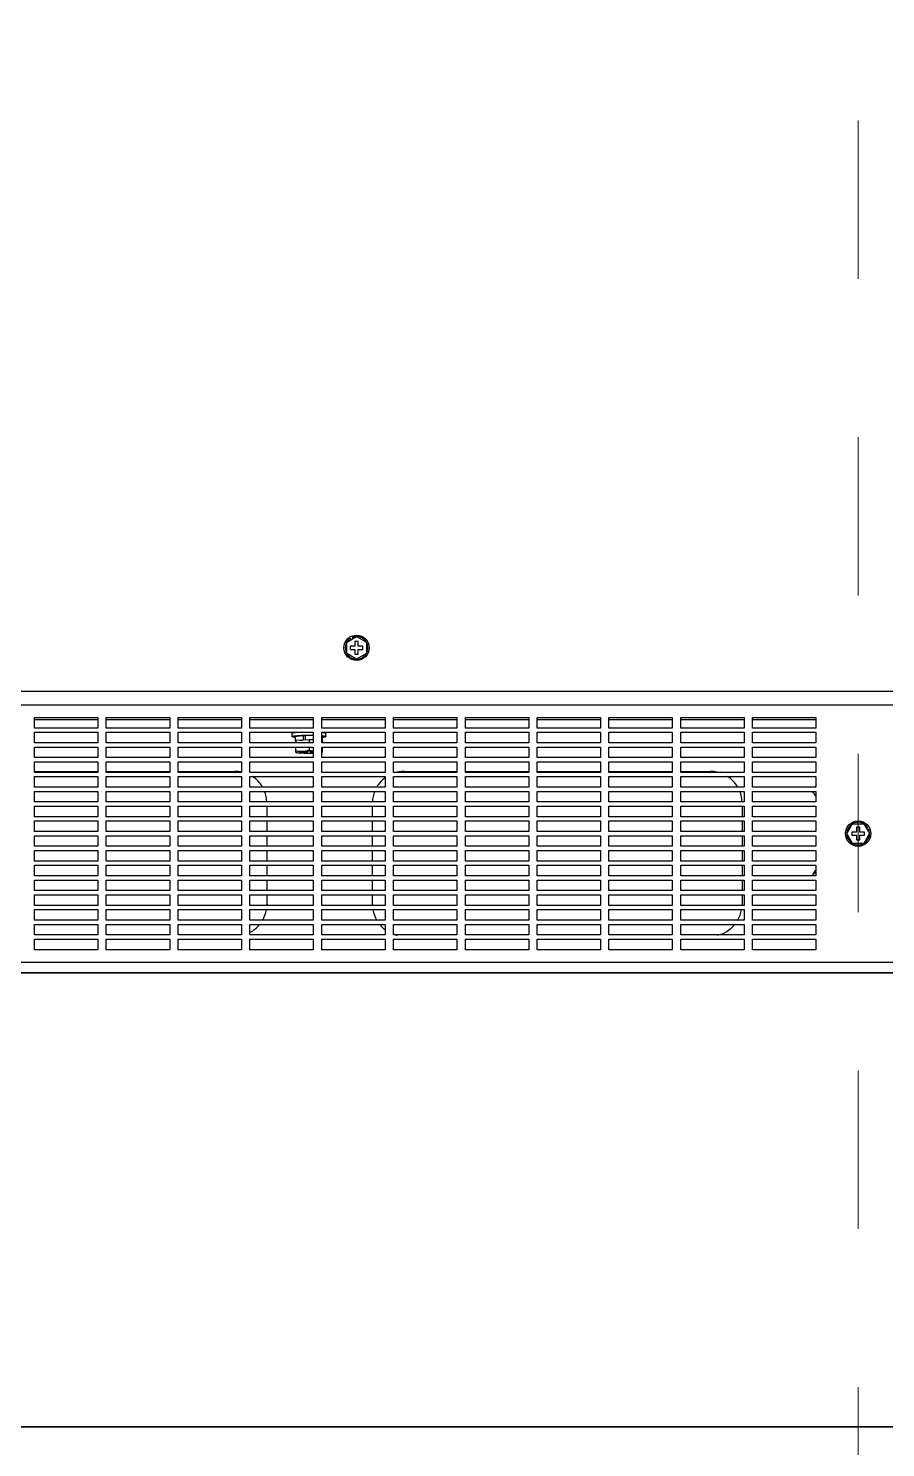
# Model space of a CAD drawing. Extents: x 61367 to 140945, y -1257 to 25588.
# Drawn here: x 82370 to 82776, y 17996 to 18668 of the extents above; entities that cross this region are included whole.
import ezdxf

# ---------------------------------------------------------------- set-up
doc = ezdxf.new("R2010")
doc.units = 0
doc.header["$MEASUREMENT"] = 0
doc.linetypes.add('EB_DASH', pattern=[6, 3, -3])
doc.layers.get('0').update_dxf_attribs({"linetype": 'CONTINUOUS'})
for name, color, linetype in [('2401-00258-M8-20HWMC_0', 7, 'CONTINUOUS'), ('2401-00300-M6-16HWMC_0', 7, 'CONTINUOUS'), ('4212-73755_1_0', 7, 'CONTINUOUS'), ('4212-88600-1_0', 7, 'CONTINUOUS'), ('4215-06931_0', 7, 'CONTINUOUS')]:
    doc.layers.add(name, color=color, linetype=linetype)
doc.layers.add('THICK', color=7, linetype='CONTINUOUS', lineweight=0)

# ---------------------------------------------------------------- blocks, each defined once
blk = doc.blocks.new('RYTYHTR')
at = {"layer": '2401-00258-M8-20HWMC_0', "color": 7, "linetype": 'Continuous'}
for p, q in [((-35352.9, -69610.21), (-35352.9, -69608.62)), ((-35351.27, -69612.3), (-35351.27, -69610.21)), ((-35344.9, -69611.68), (-35351.13, -69611.99)), ((-35347.6, -69609.71), (-35346.56, -69609.8)), ((-35347.6, -69611.8), (-35347.6, -69609.71)), ((-35346.56, -69611.76), (-35346.56, -69609.67)), ((-35342.9, -69611.78), (-35344.9, -69611.68)), ((-35344.9, -69611.68), (-35344.9, -69613.16)), ((-35338.54, -69612.3), (-35338.54, -69610.21)), ((-35336.9, -69610.21), (-35336.9, -69608.62)), ((-35351.13, -69611.99), (-35351.13, -69613.16)), ((-35351.13, -69617.7), (-35351.13, -69615.16)), ((-35345.65, -69617.52), (-35349.65, -69617.52)), ((-35349.65, -69617.52), (-35349.65, -69617.65)), ((-35349.65, -69617.65), (-35345.65, -69617.65)), ((-35347.6, -69611.8), (-35347.52, -69611.81)), ((-35344.15, -69617.17), (-35345.65, -69617.17)), ((-35345.65, -69618), (-35345.65, -69617.17)), ((-35345.65, -69618), (-35344.15, -69618)), ((-35344.9, -69615.16), (-35344.9, -69616.44)), ((-35344.15, -69618), (-35344.15, -69617.17)), ((-35342.9, -69617.52), (-35344.15, -69617.52)), ((-35344.15, -69617.65), (-35342.9, -69617.65)), ((-35342.93, -69611.77), (-35342.9, -69611.78)), ((-35338.68, -69611.99), (-35338.9, -69611.98)), ((-35338.68, -69611.99), (-35338.68, -69613.16)), ((-35338.68, -69615.16), (-35338.68, -69617.7))]:
    blk.add_line(p, q, dxfattribs=at)
for centre, radius, start, end in [((-35344.91, -69680.39), 70.73, 88.37655, 91.3425), ((-35344.95, -69551.24), 66.89, 268.10367, 270.04169), ((-35344.9, -69548.25), 69.88, 269.99371, 271.63419)]:
    blk.add_arc(centre, radius, start, end, dxfattribs=at)
for points, knots in [([(-35352.9, -69608.62), (-35352.9, -69608.56), (-35352.7, -69608.44), (-35352.35, -69608.36), (-35351.74, -69608.24), (-35351.27, -69608.19), (-35351, -69608.16)], [0, 0, 0, 0, 0.087395, 0.281436, 0.588015, 1, 1, 1, 1]), ([(-35352.9, -69610.21), (-35352.9, -69610.18), (-35352.83, -69610.1), (-35352.56, -69610), (-35351.97, -69609.87), (-35351, -69609.75), (-35349.72, -69609.65), (-35348.19, -69609.57), (-35345.89, -69609.5), (-35344.1, -69609.51), (-35342.9, -69609.53)], [0, 0, 0, 0, 0.009386, 0.026589, 0.088808, 0.186944, 0.316426, 0.470754, 0.642056, 1, 1, 1, 1]), ([(-35351.28, -69610.63), (-35351.51, -69610.6), (-35351.91, -69610.55), (-35352.44, -69610.45), (-35352.74, -69610.37), (-35352.9, -69610.26), (-35352.9, -69610.21)], [0, 0, 0, 0, 0.411332, 0.716421, 0.909947, 1, 1, 1, 1]), ([(-35351.27, -69610.21), (-35351.27, -69610.18), (-35351.17, -69610.1), (-35350.98, -69610.04), (-35350.67, -69609.97), (-35350.03, -69609.87), (-35348.99, -69609.78), (-35348.1, -69609.73), (-35347.6, -69609.71)], [0, 0, 0, 0, 0.026981, 0.081731, 0.167495, 0.283488, 0.597489, 1, 1, 1, 1]), ([(-35338.89, -69609.75), (-35338.61, -69609.78), (-35338.12, -69609.83), (-35337.48, -69609.95), (-35337.12, -69610.03), (-35336.9, -69610.15), (-35336.9, -69610.21)], [0, 0, 0, 0, 0.412066, 0.71903, 0.913245, 1, 1, 1, 1]), ([(-35338.89, -69610.03), (-35338.8, -69610.05), (-35338.68, -69610.08), (-35338.54, -69610.17), (-35338.54, -69610.21)], [0, 0, 0, 0, 0.684791, 1, 1, 1, 1]), ([(-35338.81, -69608.16), (-35338.54, -69608.19), (-35338.07, -69608.24), (-35337.46, -69608.36), (-35337.11, -69608.44), (-35336.9, -69608.56), (-35336.9, -69608.62)], [0, 0, 0, 0, 0.411985, 0.718564, 0.912605, 1, 1, 1, 1]), ([(-35336.9, -69610.21), (-35336.9, -69610.26), (-35337.07, -69610.37), (-35337.37, -69610.45), (-35337.89, -69610.55), (-35338.3, -69610.6), (-35338.53, -69610.63)], [0, 0, 0, 0, 0.090053, 0.283579, 0.588668, 1, 1, 1, 1]), ([(-35351.27, -69612.3), (-35351.27, -69612.29), (-35351.25, -69612.23), (-35351.18, -69612.21), (-35351.13, -69612.19)], [0, 0, 0, 0, 0.162643, 1, 1, 1, 1]), ([(-35351.13, -69612.42), (-35351.15, -69612.41), (-35351.2, -69612.38), (-35351.27, -69612.34), (-35351.27, -69612.3)], [0, 0, 0, 0, 0.364218, 1, 1, 1, 1]), ([(-35351.13, -69616.75), (-35350.72, -69617.07), (-35349.58, -69617.2), (-35348.02, -69617.1), (-35346.43, -69617.05), (-35345.31, -69616.79), (-35344.9, -69616.44)], [0, 0, 0, 0, 0.246384, 0.496109, 0.746422, 1, 1, 1, 1]), ([(-35351.13, -69617.7), (-35350.84, -69617.79), (-35350.12, -69617.9), (-35349.41, -69617.96), (-35349, -69617.99)], [0, 0, 0, 0, 0.426777, 1, 1, 1, 1]), ([(-35349.16, -69611.89), (-35349.04, -69611.88), (-35348.52, -69611.84), (-35348, -69611.82), (-35347.6, -69611.8)], [0, 0, 0, 0, 0.231177, 1, 1, 1, 1]), ([(-35344.9, -69616.44), (-35344.77, -69616.56), (-35344.15, -69616.92), (-35343.43, -69617), (-35342.9, -69617.04)], [0, 0, 0, 0, 0.257943, 1, 1, 1, 1]), ([(-35338.68, -69612.19), (-35338.66, -69612.2), (-35338.6, -69612.22), (-35338.54, -69612.26), (-35338.54, -69612.3)], [0, 0, 0, 0, 0.364218, 1, 1, 1, 1]), ([(-35338.54, -69612.3), (-35338.54, -69612.31), (-35338.56, -69612.37), (-35338.63, -69612.4), (-35338.68, -69612.42)], [0, 0, 0, 0, 0.162643, 1, 1, 1, 1])]:
    blk.add_open_spline(points, degree=3, knots=knots, dxfattribs=at)
for points in [[(-35347.17, -69618.09), (-35347.78, -69618.07), (-35348.39, -69618.04), (-35349, -69617.99)], [(-35338.9, -69616.89), (-35338.82, -69616.85), (-35338.75, -69616.8), (-35338.68, -69616.75)], [(-35338.9, -69617.76), (-35338.83, -69617.74), (-35338.75, -69617.73), (-35338.68, -69617.7)]]:
    blk.add_open_spline(points, degree=3, dxfattribs=at)
at = {"layer": '2401-00300-M6-16HWMC_0', "color": 7, "linetype": 'Continuous'}
for p, q in [((-35327.04, -69565.49), (-35322.4, -69562.81)), ((-35325.42, -69563.71), (-35324.89, -69564.24)), ((-35323.99, -69563.73), (-35324.5, -69563.22)), ((-35322.4, -69562.81), (-35317.77, -69565.49)), ((-35327.04, -69570.84), (-35327.04, -69565.49)), ((-35322.4, -69573.52), (-35327.04, -69570.84)), ((-35323.15, -69567.41), (-35325.4, -69567.41)), ((-35325.4, -69567.41), (-35325.4, -69568.91)), ((-35325.4, -69568.91), (-35323.15, -69568.91)), ((-35321.65, -69565.16), (-35323.15, -69565.16)), ((-35323.15, -69565.16), (-35323.15, -69567.41)), ((-35323.15, -69568.91), (-35323.15, -69571.16)), ((-35323.15, -69571.16), (-35321.65, -69571.16)), ((-35317.77, -69570.84), (-35322.4, -69573.52)), ((-35321.65, -69567.41), (-35321.65, -69565.16)), ((-35319.4, -69567.41), (-35321.65, -69567.41)), ((-35321.65, -69568.91), (-35319.4, -69568.91)), ((-35321.65, -69571.16), (-35321.65, -69568.91)), ((-35319.4, -69568.91), (-35319.4, -69567.41)), ((-35317.77, -69565.49), (-35317.77, -69570.84)), ((-35090.26, -69656.16), (-35087.58, -69651.53)), ((-35087.58, -69651.53), (-35082.23, -69651.53)), ((-35082.23, -69651.53), (-35079.55, -69656.16)), ((-35087.58, -69660.8), (-35090.26, -69656.16)), ((-35085.65, -69655.41), (-35087.9, -69655.41)), ((-35087.9, -69655.41), (-35087.9, -69656.91)), ((-35087.9, -69656.91), (-35085.65, -69656.91)), ((-35084.15, -69653.16), (-35085.65, -69653.16)), ((-35085.65, -69653.16), (-35085.65, -69655.41)), ((-35085.65, -69656.91), (-35085.65, -69659.16)), ((-35084.15, -69655.41), (-35084.15, -69653.16)), ((-35081.9, -69655.41), (-35084.15, -69655.41)), ((-35084.15, -69656.91), (-35081.9, -69656.91)), ((-35084.15, -69659.16), (-35084.15, -69656.91)), ((-35079.55, -69656.16), (-35082.23, -69660.8)), ((-35081.9, -69656.91), (-35081.9, -69655.41)), ((-35080.45, -69653.15), (-35080.98, -69653.68)), ((-35080.47, -69654.58), (-35079.96, -69654.07)), ((-35082.23, -69660.8), (-35087.58, -69660.8)), ((-35085.65, -69659.16), (-35084.15, -69659.16))]:
    blk.add_line(p, q, dxfattribs=at)
for centre in [(-35322.4, -69568.16), (-35084.9, -69656.16)]:
    blk.add_circle(centre, 6, dxfattribs=at)
for centre, start, end in [((-35322.4, -69568.16), 124.11231, 112.97995), ((-35084.9, -69656.16), 34.11231, 22.97995)]:
    blk.add_arc(centre, 5.38, start, end, dxfattribs=at)
at = {"layer": '4212-73755_1_0', "color": 7, "linetype": 'Continuous'}
blk.add_line((-35910.4, -69588.66), (-34259.4, -69588.66), dxfattribs=at)
at = {"layer": '4212-88600-1_0', "color": 7, "linetype": 'Continuous'}
for p, q in [((-35474.9, -69602.16), (-35444.9, -69602.16)), ((-35440.9, -69602.16), (-35410.9, -69602.16)), ((-35406.9, -69602.16), (-35376.9, -69602.16)), ((-35372.9, -69602.16), (-35342.9, -69602.16)), ((-35338.9, -69602.16), (-35308.9, -69602.16)), ((-35304.9, -69602.16), (-35274.9, -69602.16)), ((-35270.9, -69602.16), (-35240.9, -69602.16)), ((-35236.9, -69602.16), (-35206.9, -69602.16)), ((-35202.9, -69602.16), (-35172.9, -69602.16)), ((-35168.9, -69602.16), (-35138.9, -69602.16)), ((-35134.9, -69602.16), (-35104.9, -69602.16)), ((-35474.9, -69626.66), (-35444.9, -69626.66)), ((-35440.9, -69626.66), (-35410.9, -69626.66)), ((-35406.9, -69626.66), (-35379.9, -69626.66)), ((-35299.9, -69626.66), (-35274.9, -69626.66)), ((-35270.9, -69626.66), (-35240.9, -69626.66)), ((-35236.9, -69626.66), (-35206.9, -69626.66)), ((-35202.9, -69626.66), (-35172.9, -69626.66)), ((-35168.9, -69626.66), (-35154.9, -69626.66)), ((-35364.9, -69643.16), (-35364.9, -69648.16)), ((-35314.9, -69648.16), (-35314.9, -69643.16)), ((-35139.9, -69643.16), (-35139.9, -69648.16)), ((-35364.9, -69650.16), (-35364.9, -69655.16)), ((-35314.9, -69655.16), (-35314.9, -69650.16)), ((-35139.9, -69650.16), (-35139.9, -69655.16)), ((-35364.9, -69657.16), (-35364.9, -69662.16)), ((-35314.9, -69662.16), (-35314.9, -69657.16)), ((-35139.9, -69657.16), (-35139.9, -69662.16)), ((-35364.9, -69664.16), (-35364.9, -69669.16)), ((-35314.9, -69669.16), (-35314.9, -69664.16)), ((-35139.9, -69664.16), (-35139.9, -69669.16)), ((-35364.9, -69671.16), (-35364.9, -69676.16)), ((-35314.9, -69676.16), (-35314.9, -69671.16)), ((-35139.9, -69671.16), (-35139.9, -69676.16)), ((-35364.9, -69678.16), (-35364.9, -69683.16)), ((-35314.9, -69683.16), (-35314.9, -69678.16)), ((-35139.9, -69678.16), (-35139.9, -69683.16)), ((-35364.9, -69685.16), (-35364.9, -69689.66)), ((-35314.9, -69689.66), (-35314.9, -69685.16)), ((-35139.9, -69685.16), (-35139.9, -69689.66)), ((-35917.4, -69722.16), (-34252.4, -69722.16))]:
    blk.add_line(p, q, dxfattribs=at)
for centre, radius, start, end in [((-35379.9, -69641.66), 15, 78.24472, 90), ((-35379.9, -69641.66), 15, 30.35556, 57.05377), ((-35299.9, -69641.66), 15, 126.98011, 149.64444), ((-35299.9, -69641.66), 15, 90, 108), ((-35154.9, -69641.66), 15, 77.6568, 90), ((-35154.9, -69641.66), 15, 30.35556, 57.05377), ((-35379.9, -69641.66), 15, 1.99404, 21.69381), ((-35299.9, -69641.66), 15, 158.30619, 178.00596), ((-35154.9, -69641.66), 15, 1.33108, 21.69381), ((-35103.4, -69636.16), 2.7, 180, 235.5704), ((-35103.4, -69676.16), 2.7, 124.4296, 180), ((-35379.9, -69689.66), 15, 329.64444, 350.18552), ((-35379.9, -69689.66), 15, 358.00596, 0), ((-35299.9, -69689.66), 15, 180, 181.99404), ((-35299.9, -69689.66), 15, 189.81448, 210.35556), ((-35154.9, -69689.66), 15, 329.64444, 350.18552), ((-35154.9, -69689.66), 15, 358.66892, 0), ((-35379.9, -69689.66), 15, 298.18903, 320.3227), ((-35299.9, -69689.66), 15, 219.6773, 233.01989), ((-35299.9, -69689.66), 15, 251.17313, 257.6568), ((-35154.9, -69689.66), 15, 282.3432, 320.3227)]:
    blk.add_arc(centre, radius, start, end, dxfattribs=at)
at = {"layer": '4212-88600-1_0', "color": 1, "linetype": 'Continuous'}
for centre, start, end in [((-35103.4, -69636.16), 180, 195), ((-35103.4, -69636.16), 120, 138.17867), ((-35103.4, -69676.16), 120, 180)]:
    blk.add_arc(centre, 3, start, end, dxfattribs=at)
at = {"layer": '4215-06931_0', "color": 7, "linetype": 'Continuous'}
for p, q in [((-35917.9, -69595.16), (-34251.9, -69595.16)), ((-35474.9, -69601.16), (-35444.9, -69601.16)), ((-35474.9, -69606.16), (-35474.9, -69601.16)), ((-35444.9, -69601.16), (-35444.9, -69606.16)), ((-35440.9, -69601.16), (-35410.9, -69601.16)), ((-35440.9, -69606.16), (-35440.9, -69601.16)), ((-35410.9, -69601.16), (-35410.9, -69606.16)), ((-35406.9, -69601.16), (-35376.9, -69601.16)), ((-35406.9, -69606.16), (-35406.9, -69601.16)), ((-35376.9, -69601.16), (-35376.9, -69606.16)), ((-35372.9, -69601.16), (-35342.9, -69601.16)), ((-35372.9, -69606.16), (-35372.9, -69601.16)), ((-35342.9, -69601.16), (-35342.9, -69606.16)), ((-35338.9, -69601.16), (-35308.9, -69601.16)), ((-35338.9, -69606.16), (-35338.9, -69601.16)), ((-35308.9, -69601.16), (-35308.9, -69606.16)), ((-35304.9, -69601.16), (-35274.9, -69601.16)), ((-35304.9, -69606.16), (-35304.9, -69601.16)), ((-35274.9, -69601.16), (-35274.9, -69606.16)), ((-35270.9, -69601.16), (-35240.9, -69601.16)), ((-35270.9, -69606.16), (-35270.9, -69601.16)), ((-35240.9, -69601.16), (-35240.9, -69606.16)), ((-35236.9, -69601.16), (-35206.9, -69601.16)), ((-35236.9, -69606.16), (-35236.9, -69601.16)), ((-35206.9, -69601.16), (-35206.9, -69606.16)), ((-35202.9, -69601.16), (-35172.9, -69601.16)), ((-35202.9, -69606.16), (-35202.9, -69601.16)), ((-35172.9, -69601.16), (-35172.9, -69606.16)), ((-35168.9, -69601.16), (-35138.9, -69601.16)), ((-35168.9, -69606.16), (-35168.9, -69601.16)), ((-35138.9, -69601.16), (-35138.9, -69606.16)), ((-35134.9, -69601.16), (-35104.9, -69601.16)), ((-35134.9, -69606.16), (-35134.9, -69601.16)), ((-35104.9, -69601.16), (-35104.9, -69606.16)), ((-35444.9, -69606.16), (-35474.9, -69606.16)), ((-35474.9, -69608.16), (-35444.9, -69608.16)), ((-35474.9, -69613.16), (-35474.9, -69608.16)), ((-35444.9, -69608.16), (-35444.9, -69613.16)), ((-35410.9, -69606.16), (-35440.9, -69606.16)), ((-35440.9, -69608.16), (-35410.9, -69608.16)), ((-35440.9, -69613.16), (-35440.9, -69608.16)), ((-35410.9, -69608.16), (-35410.9, -69613.16)), ((-35376.9, -69606.16), (-35406.9, -69606.16)), ((-35406.9, -69608.16), (-35376.9, -69608.16)), ((-35406.9, -69613.16), (-35406.9, -69608.16)), ((-35376.9, -69608.16), (-35376.9, -69613.16)), ((-35342.9, -69606.16), (-35372.9, -69606.16)), ((-35372.9, -69608.16), (-35342.9, -69608.16)), ((-35372.9, -69613.16), (-35372.9, -69608.16)), ((-35342.9, -69608.16), (-35342.9, -69613.16)), ((-35308.9, -69606.16), (-35338.9, -69606.16)), ((-35338.9, -69608.16), (-35308.9, -69608.16)), ((-35338.9, -69613.16), (-35338.9, -69608.16)), ((-35308.9, -69608.16), (-35308.9, -69613.16)), ((-35274.9, -69606.16), (-35304.9, -69606.16)), ((-35304.9, -69608.16), (-35274.9, -69608.16)), ((-35304.9, -69613.16), (-35304.9, -69608.16)), ((-35274.9, -69608.16), (-35274.9, -69613.16)), ((-35240.9, -69606.16), (-35270.9, -69606.16)), ((-35270.9, -69608.16), (-35240.9, -69608.16)), ((-35270.9, -69613.16), (-35270.9, -69608.16)), ((-35240.9, -69608.16), (-35240.9, -69613.16)), ((-35206.9, -69606.16), (-35236.9, -69606.16)), ((-35236.9, -69608.16), (-35206.9, -69608.16)), ((-35236.9, -69613.16), (-35236.9, -69608.16)), ((-35206.9, -69608.16), (-35206.9, -69613.16)), ((-35172.9, -69606.16), (-35202.9, -69606.16)), ((-35202.9, -69608.16), (-35172.9, -69608.16)), ((-35202.9, -69613.16), (-35202.9, -69608.16)), ((-35172.9, -69608.16), (-35172.9, -69613.16)), ((-35138.9, -69606.16), (-35168.9, -69606.16)), ((-35168.9, -69608.16), (-35138.9, -69608.16)), ((-35168.9, -69613.16), (-35168.9, -69608.16)), ((-35138.9, -69608.16), (-35138.9, -69613.16)), ((-35104.9, -69606.16), (-35134.9, -69606.16)), ((-35134.9, -69608.16), (-35104.9, -69608.16)), ((-35134.9, -69613.16), (-35134.9, -69608.16)), ((-35104.9, -69608.16), (-35104.9, -69613.16)), ((-35444.9, -69613.16), (-35474.9, -69613.16)), ((-35474.9, -69615.16), (-35444.9, -69615.16)), ((-35474.9, -69620.16), (-35474.9, -69615.16)), ((-35444.9, -69615.16), (-35444.9, -69620.16)), ((-35410.9, -69613.16), (-35440.9, -69613.16)), ((-35440.9, -69615.16), (-35410.9, -69615.16)), ((-35440.9, -69620.16), (-35440.9, -69615.16)), ((-35410.9, -69615.16), (-35410.9, -69620.16)), ((-35376.9, -69613.16), (-35406.9, -69613.16)), ((-35406.9, -69615.16), (-35376.9, -69615.16)), ((-35406.9, -69620.16), (-35406.9, -69615.16)), ((-35376.9, -69615.16), (-35376.9, -69620.16)), ((-35342.9, -69613.16), (-35372.9, -69613.16)), ((-35372.9, -69615.16), (-35342.9, -69615.16)), ((-35372.9, -69620.16), (-35372.9, -69615.16)), ((-35342.9, -69615.16), (-35342.9, -69620.16)), ((-35308.9, -69613.16), (-35338.9, -69613.16)), ((-35338.9, -69615.16), (-35308.9, -69615.16)), ((-35338.9, -69620.16), (-35338.9, -69615.16)), ((-35308.9, -69615.16), (-35308.9, -69620.16)), ((-35274.9, -69613.16), (-35304.9, -69613.16)), ((-35304.9, -69615.16), (-35274.9, -69615.16)), ((-35304.9, -69620.16), (-35304.9, -69615.16)), ((-35274.9, -69615.16), (-35274.9, -69620.16)), ((-35240.9, -69613.16), (-35270.9, -69613.16)), ((-35270.9, -69615.16), (-35240.9, -69615.16)), ((-35270.9, -69620.16), (-35270.9, -69615.16)), ((-35240.9, -69615.16), (-35240.9, -69620.16)), ((-35206.9, -69613.16), (-35236.9, -69613.16)), ((-35236.9, -69615.16), (-35206.9, -69615.16)), ((-35236.9, -69620.16), (-35236.9, -69615.16)), ((-35206.9, -69615.16), (-35206.9, -69620.16)), ((-35172.9, -69613.16), (-35202.9, -69613.16)), ((-35202.9, -69615.16), (-35172.9, -69615.16)), ((-35202.9, -69620.16), (-35202.9, -69615.16)), ((-35172.9, -69615.16), (-35172.9, -69620.16)), ((-35138.9, -69613.16), (-35168.9, -69613.16)), ((-35168.9, -69615.16), (-35138.9, -69615.16)), ((-35168.9, -69620.16), (-35168.9, -69615.16)), ((-35138.9, -69615.16), (-35138.9, -69620.16)), ((-35104.9, -69613.16), (-35134.9, -69613.16)), ((-35134.9, -69615.16), (-35104.9, -69615.16)), ((-35134.9, -69620.16), (-35134.9, -69615.16)), ((-35104.9, -69615.16), (-35104.9, -69620.16)), ((-35444.9, -69620.16), (-35474.9, -69620.16)), ((-35474.9, -69622.16), (-35444.9, -69622.16)), ((-35474.9, -69627.16), (-35474.9, -69622.16)), ((-35444.9, -69622.16), (-35444.9, -69627.16)), ((-35410.9, -69620.16), (-35440.9, -69620.16)), ((-35440.9, -69622.16), (-35410.9, -69622.16)), ((-35440.9, -69627.16), (-35440.9, -69622.16)), ((-35410.9, -69622.16), (-35410.9, -69627.16)), ((-35376.9, -69620.16), (-35406.9, -69620.16)), ((-35406.9, -69622.16), (-35376.9, -69622.16)), ((-35406.9, -69627.16), (-35406.9, -69622.16)), ((-35376.9, -69622.16), (-35376.9, -69627.16)), ((-35342.9, -69620.16), (-35372.9, -69620.16)), ((-35372.9, -69622.16), (-35342.9, -69622.16)), ((-35372.9, -69627.16), (-35372.9, -69622.16)), ((-35342.9, -69622.16), (-35342.9, -69627.16)), ((-35308.9, -69620.16), (-35338.9, -69620.16)), ((-35338.9, -69622.16), (-35308.9, -69622.16)), ((-35338.9, -69627.16), (-35338.9, -69622.16)), ((-35308.9, -69622.16), (-35308.9, -69627.16)), ((-35274.9, -69620.16), (-35304.9, -69620.16)), ((-35304.9, -69622.16), (-35274.9, -69622.16)), ((-35304.9, -69627.16), (-35304.9, -69622.16)), ((-35274.9, -69622.16), (-35274.9, -69627.16)), ((-35240.9, -69620.16), (-35270.9, -69620.16)), ((-35270.9, -69622.16), (-35240.9, -69622.16)), ((-35270.9, -69627.16), (-35270.9, -69622.16)), ((-35240.9, -69622.16), (-35240.9, -69627.16)), ((-35206.9, -69620.16), (-35236.9, -69620.16)), ((-35236.9, -69622.16), (-35206.9, -69622.16)), ((-35236.9, -69627.16), (-35236.9, -69622.16)), ((-35206.9, -69622.16), (-35206.9, -69627.16)), ((-35172.9, -69620.16), (-35202.9, -69620.16)), ((-35202.9, -69622.16), (-35172.9, -69622.16)), ((-35202.9, -69627.16), (-35202.9, -69622.16)), ((-35172.9, -69622.16), (-35172.9, -69627.16)), ((-35138.9, -69620.16), (-35168.9, -69620.16)), ((-35168.9, -69622.16), (-35138.9, -69622.16)), ((-35168.9, -69627.16), (-35168.9, -69622.16)), ((-35138.9, -69622.16), (-35138.9, -69627.16)), ((-35104.9, -69620.16), (-35134.9, -69620.16)), ((-35134.9, -69622.16), (-35104.9, -69622.16)), ((-35134.9, -69627.16), (-35134.9, -69622.16)), ((-35104.9, -69622.16), (-35104.9, -69627.16)), ((-35444.9, -69627.16), (-35474.9, -69627.16)), ((-35474.9, -69629.16), (-35444.9, -69629.16)), ((-35474.9, -69634.16), (-35474.9, -69629.16)), ((-35444.9, -69629.16), (-35444.9, -69634.16)), ((-35410.9, -69627.16), (-35440.9, -69627.16)), ((-35440.9, -69629.16), (-35410.9, -69629.16)), ((-35440.9, -69634.16), (-35440.9, -69629.16)), ((-35410.9, -69629.16), (-35410.9, -69634.16)), ((-35376.9, -69627.16), (-35406.9, -69627.16)), ((-35406.9, -69629.16), (-35376.9, -69629.16)), ((-35406.9, -69634.16), (-35406.9, -69629.16)), ((-35376.9, -69629.16), (-35376.9, -69634.16)), ((-35342.9, -69627.16), (-35372.9, -69627.16)), ((-35372.9, -69629.16), (-35342.9, -69629.16)), ((-35372.9, -69634.16), (-35372.9, -69629.16)), ((-35342.9, -69629.16), (-35342.9, -69634.16)), ((-35308.9, -69627.16), (-35338.9, -69627.16)), ((-35338.9, -69629.16), (-35308.9, -69629.16)), ((-35338.9, -69634.16), (-35338.9, -69629.16)), ((-35308.9, -69629.16), (-35308.9, -69634.16)), ((-35274.9, -69627.16), (-35304.9, -69627.16)), ((-35304.9, -69629.16), (-35274.9, -69629.16)), ((-35304.9, -69634.16), (-35304.9, -69629.16)), ((-35274.9, -69629.16), (-35274.9, -69634.16)), ((-35240.9, -69627.16), (-35270.9, -69627.16)), ((-35270.9, -69629.16), (-35240.9, -69629.16)), ((-35270.9, -69634.16), (-35270.9, -69629.16)), ((-35240.9, -69629.16), (-35240.9, -69634.16)), ((-35206.9, -69627.16), (-35236.9, -69627.16)), ((-35236.9, -69629.16), (-35206.9, -69629.16)), ((-35236.9, -69634.16), (-35236.9, -69629.16)), ((-35206.9, -69629.16), (-35206.9, -69634.16)), ((-35172.9, -69627.16), (-35202.9, -69627.16)), ((-35202.9, -69629.16), (-35172.9, -69629.16)), ((-35202.9, -69634.16), (-35202.9, -69629.16)), ((-35172.9, -69629.16), (-35172.9, -69634.16)), ((-35138.9, -69627.16), (-35168.9, -69627.16)), ((-35168.9, -69629.16), (-35138.9, -69629.16)), ((-35168.9, -69634.16), (-35168.9, -69629.16)), ((-35138.9, -69629.16), (-35138.9, -69634.16)), ((-35104.9, -69627.16), (-35134.9, -69627.16)), ((-35134.9, -69629.16), (-35104.9, -69629.16)), ((-35134.9, -69634.16), (-35134.9, -69629.16)), ((-35104.9, -69629.16), (-35104.9, -69634.16)), ((-35444.9, -69634.16), (-35474.9, -69634.16)), ((-35474.9, -69636.16), (-35444.9, -69636.16)), ((-35474.9, -69641.16), (-35474.9, -69636.16)), ((-35444.9, -69636.16), (-35444.9, -69641.16)), ((-35410.9, -69634.16), (-35440.9, -69634.16)), ((-35440.9, -69636.16), (-35410.9, -69636.16)), ((-35440.9, -69641.16), (-35440.9, -69636.16)), ((-35410.9, -69636.16), (-35410.9, -69641.16)), ((-35376.9, -69634.16), (-35406.9, -69634.16)), ((-35406.9, -69636.16), (-35376.9, -69636.16)), ((-35406.9, -69641.16), (-35406.9, -69636.16)), ((-35376.9, -69636.16), (-35376.9, -69641.16)), ((-35342.9, -69634.16), (-35372.9, -69634.16)), ((-35372.9, -69636.16), (-35342.9, -69636.16)), ((-35372.9, -69641.16), (-35372.9, -69636.16)), ((-35342.9, -69636.16), (-35342.9, -69641.16)), ((-35308.9, -69634.16), (-35338.9, -69634.16)), ((-35338.9, -69636.16), (-35308.9, -69636.16)), ((-35338.9, -69641.16), (-35338.9, -69636.16)), ((-35308.9, -69636.16), (-35308.9, -69641.16)), ((-35274.9, -69634.16), (-35304.9, -69634.16)), ((-35304.9, -69636.16), (-35274.9, -69636.16)), ((-35304.9, -69641.16), (-35304.9, -69636.16)), ((-35274.9, -69636.16), (-35274.9, -69641.16)), ((-35240.9, -69634.16), (-35270.9, -69634.16)), ((-35270.9, -69636.16), (-35240.9, -69636.16)), ((-35270.9, -69641.16), (-35270.9, -69636.16)), ((-35240.9, -69636.16), (-35240.9, -69641.16)), ((-35206.9, -69634.16), (-35236.9, -69634.16)), ((-35236.9, -69636.16), (-35206.9, -69636.16)), ((-35236.9, -69641.16), (-35236.9, -69636.16)), ((-35206.9, -69636.16), (-35206.9, -69641.16)), ((-35172.9, -69634.16), (-35202.9, -69634.16)), ((-35202.9, -69636.16), (-35172.9, -69636.16)), ((-35202.9, -69641.16), (-35202.9, -69636.16)), ((-35172.9, -69636.16), (-35172.9, -69641.16)), ((-35138.9, -69634.16), (-35168.9, -69634.16)), ((-35168.9, -69636.16), (-35138.9, -69636.16)), ((-35168.9, -69641.16), (-35168.9, -69636.16)), ((-35138.9, -69636.16), (-35138.9, -69641.16)), ((-35104.9, -69634.16), (-35134.9, -69634.16)), ((-35134.9, -69636.16), (-35104.9, -69636.16)), ((-35134.9, -69641.16), (-35134.9, -69636.16)), ((-35104.9, -69636.16), (-35104.9, -69641.16)), ((-35444.9, -69641.16), (-35474.9, -69641.16)), ((-35474.9, -69643.16), (-35444.9, -69643.16)), ((-35474.9, -69648.16), (-35474.9, -69643.16)), ((-35444.9, -69643.16), (-35444.9, -69648.16)), ((-35410.9, -69641.16), (-35440.9, -69641.16)), ((-35440.9, -69643.16), (-35410.9, -69643.16)), ((-35440.9, -69648.16), (-35440.9, -69643.16)), ((-35410.9, -69643.16), (-35410.9, -69648.16)), ((-35376.9, -69641.16), (-35406.9, -69641.16)), ((-35406.9, -69643.16), (-35376.9, -69643.16)), ((-35406.9, -69648.16), (-35406.9, -69643.16)), ((-35376.9, -69643.16), (-35376.9, -69648.16)), ((-35342.9, -69641.16), (-35372.9, -69641.16)), ((-35372.9, -69643.16), (-35342.9, -69643.16)), ((-35372.9, -69648.16), (-35372.9, -69643.16)), ((-35342.9, -69643.16), (-35342.9, -69648.16)), ((-35308.9, -69641.16), (-35338.9, -69641.16)), ((-35338.9, -69643.16), (-35308.9, -69643.16)), ((-35338.9, -69648.16), (-35338.9, -69643.16)), ((-35308.9, -69643.16), (-35308.9, -69648.16)), ((-35274.9, -69641.16), (-35304.9, -69641.16)), ((-35304.9, -69643.16), (-35274.9, -69643.16)), ((-35304.9, -69648.16), (-35304.9, -69643.16)), ((-35274.9, -69643.16), (-35274.9, -69648.16)), ((-35240.9, -69641.16), (-35270.9, -69641.16)), ((-35270.9, -69643.16), (-35240.9, -69643.16)), ((-35270.9, -69648.16), (-35270.9, -69643.16)), ((-35240.9, -69643.16), (-35240.9, -69648.16)), ((-35206.9, -69641.16), (-35236.9, -69641.16)), ((-35236.9, -69643.16), (-35206.9, -69643.16)), ((-35236.9, -69648.16), (-35236.9, -69643.16)), ((-35206.9, -69643.16), (-35206.9, -69648.16)), ((-35172.9, -69641.16), (-35202.9, -69641.16)), ((-35202.9, -69643.16), (-35172.9, -69643.16)), ((-35202.9, -69648.16), (-35202.9, -69643.16)), ((-35172.9, -69643.16), (-35172.9, -69648.16)), ((-35138.9, -69641.16), (-35168.9, -69641.16)), ((-35168.9, -69643.16), (-35138.9, -69643.16)), ((-35168.9, -69648.16), (-35168.9, -69643.16)), ((-35138.9, -69643.16), (-35138.9, -69648.16)), ((-35104.9, -69641.16), (-35134.9, -69641.16)), ((-35134.9, -69643.16), (-35104.9, -69643.16)), ((-35134.9, -69648.16), (-35134.9, -69643.16)), ((-35104.9, -69643.16), (-35104.9, -69648.16)), ((-35444.9, -69648.16), (-35474.9, -69648.16)), ((-35474.9, -69650.16), (-35444.9, -69650.16)), ((-35474.9, -69655.16), (-35474.9, -69650.16)), ((-35444.9, -69650.16), (-35444.9, -69655.16)), ((-35410.9, -69648.16), (-35440.9, -69648.16)), ((-35440.9, -69650.16), (-35410.9, -69650.16)), ((-35440.9, -69655.16), (-35440.9, -69650.16)), ((-35410.9, -69650.16), (-35410.9, -69655.16)), ((-35376.9, -69648.16), (-35406.9, -69648.16)), ((-35406.9, -69650.16), (-35376.9, -69650.16)), ((-35406.9, -69655.16), (-35406.9, -69650.16)), ((-35376.9, -69650.16), (-35376.9, -69655.16)), ((-35342.9, -69648.16), (-35372.9, -69648.16)), ((-35372.9, -69650.16), (-35342.9, -69650.16)), ((-35372.9, -69655.16), (-35372.9, -69650.16)), ((-35342.9, -69650.16), (-35342.9, -69655.16)), ((-35308.9, -69648.16), (-35338.9, -69648.16)), ((-35338.9, -69650.16), (-35308.9, -69650.16)), ((-35338.9, -69655.16), (-35338.9, -69650.16)), ((-35308.9, -69650.16), (-35308.9, -69655.16)), ((-35274.9, -69648.16), (-35304.9, -69648.16)), ((-35304.9, -69650.16), (-35274.9, -69650.16)), ((-35304.9, -69655.16), (-35304.9, -69650.16)), ((-35274.9, -69650.16), (-35274.9, -69655.16)), ((-35240.9, -69648.16), (-35270.9, -69648.16)), ((-35270.9, -69650.16), (-35240.9, -69650.16)), ((-35270.9, -69655.16), (-35270.9, -69650.16)), ((-35240.9, -69650.16), (-35240.9, -69655.16)), ((-35206.9, -69648.16), (-35236.9, -69648.16)), ((-35236.9, -69650.16), (-35206.9, -69650.16)), ((-35236.9, -69655.16), (-35236.9, -69650.16)), ((-35206.9, -69650.16), (-35206.9, -69655.16)), ((-35172.9, -69648.16), (-35202.9, -69648.16)), ((-35202.9, -69650.16), (-35172.9, -69650.16)), ((-35202.9, -69655.16), (-35202.9, -69650.16)), ((-35172.9, -69650.16), (-35172.9, -69655.16)), ((-35138.9, -69648.16), (-35168.9, -69648.16)), ((-35168.9, -69650.16), (-35138.9, -69650.16)), ((-35168.9, -69655.16), (-35168.9, -69650.16)), ((-35138.9, -69650.16), (-35138.9, -69655.16)), ((-35104.9, -69648.16), (-35134.9, -69648.16)), ((-35134.9, -69650.16), (-35104.9, -69650.16)), ((-35134.9, -69655.16), (-35134.9, -69650.16)), ((-35104.9, -69650.16), (-35104.9, -69655.16)), ((-35444.9, -69655.16), (-35474.9, -69655.16)), ((-35474.9, -69657.16), (-35444.9, -69657.16)), ((-35474.9, -69662.16), (-35474.9, -69657.16)), ((-35444.9, -69657.16), (-35444.9, -69662.16)), ((-35410.9, -69655.16), (-35440.9, -69655.16)), ((-35440.9, -69657.16), (-35410.9, -69657.16)), ((-35440.9, -69662.16), (-35440.9, -69657.16)), ((-35410.9, -69657.16), (-35410.9, -69662.16)), ((-35376.9, -69655.16), (-35406.9, -69655.16)), ((-35406.9, -69657.16), (-35376.9, -69657.16)), ((-35406.9, -69662.16), (-35406.9, -69657.16)), ((-35376.9, -69657.16), (-35376.9, -69662.16)), ((-35342.9, -69655.16), (-35372.9, -69655.16)), ((-35372.9, -69657.16), (-35342.9, -69657.16)), ((-35372.9, -69662.16), (-35372.9, -69657.16)), ((-35342.9, -69657.16), (-35342.9, -69662.16)), ((-35308.9, -69655.16), (-35338.9, -69655.16)), ((-35338.9, -69657.16), (-35308.9, -69657.16)), ((-35338.9, -69662.16), (-35338.9, -69657.16)), ((-35308.9, -69657.16), (-35308.9, -69662.16)), ((-35274.9, -69655.16), (-35304.9, -69655.16)), ((-35304.9, -69657.16), (-35274.9, -69657.16)), ((-35304.9, -69662.16), (-35304.9, -69657.16)), ((-35274.9, -69657.16), (-35274.9, -69662.16)), ((-35240.9, -69655.16), (-35270.9, -69655.16)), ((-35270.9, -69657.16), (-35240.9, -69657.16)), ((-35270.9, -69662.16), (-35270.9, -69657.16)), ((-35240.9, -69657.16), (-35240.9, -69662.16)), ((-35206.9, -69655.16), (-35236.9, -69655.16)), ((-35236.9, -69657.16), (-35206.9, -69657.16)), ((-35236.9, -69662.16), (-35236.9, -69657.16)), ((-35206.9, -69657.16), (-35206.9, -69662.16)), ((-35172.9, -69655.16), (-35202.9, -69655.16)), ((-35202.9, -69657.16), (-35172.9, -69657.16)), ((-35202.9, -69662.16), (-35202.9, -69657.16)), ((-35172.9, -69657.16), (-35172.9, -69662.16)), ((-35138.9, -69655.16), (-35168.9, -69655.16)), ((-35168.9, -69657.16), (-35138.9, -69657.16)), ((-35168.9, -69662.16), (-35168.9, -69657.16)), ((-35138.9, -69657.16), (-35138.9, -69662.16)), ((-35104.9, -69655.16), (-35134.9, -69655.16)), ((-35134.9, -69657.16), (-35104.9, -69657.16)), ((-35134.9, -69662.16), (-35134.9, -69657.16)), ((-35104.9, -69657.16), (-35104.9, -69662.16)), ((-35444.9, -69662.16), (-35474.9, -69662.16)), ((-35474.9, -69664.16), (-35444.9, -69664.16)), ((-35474.9, -69669.16), (-35474.9, -69664.16)), ((-35444.9, -69664.16), (-35444.9, -69669.16)), ((-35410.9, -69662.16), (-35440.9, -69662.16)), ((-35440.9, -69664.16), (-35410.9, -69664.16)), ((-35440.9, -69669.16), (-35440.9, -69664.16)), ((-35410.9, -69664.16), (-35410.9, -69669.16)), ((-35376.9, -69662.16), (-35406.9, -69662.16)), ((-35406.9, -69664.16), (-35376.9, -69664.16)), ((-35406.9, -69669.16), (-35406.9, -69664.16)), ((-35376.9, -69664.16), (-35376.9, -69669.16)), ((-35342.9, -69662.16), (-35372.9, -69662.16)), ((-35372.9, -69664.16), (-35342.9, -69664.16)), ((-35372.9, -69669.16), (-35372.9, -69664.16)), ((-35342.9, -69664.16), (-35342.9, -69669.16)), ((-35308.9, -69662.16), (-35338.9, -69662.16)), ((-35338.9, -69664.16), (-35308.9, -69664.16)), ((-35338.9, -69669.16), (-35338.9, -69664.16)), ((-35308.9, -69664.16), (-35308.9, -69669.16)), ((-35274.9, -69662.16), (-35304.9, -69662.16)), ((-35304.9, -69664.16), (-35274.9, -69664.16)), ((-35304.9, -69669.16), (-35304.9, -69664.16)), ((-35274.9, -69664.16), (-35274.9, -69669.16)), ((-35240.9, -69662.16), (-35270.9, -69662.16)), ((-35270.9, -69664.16), (-35240.9, -69664.16)), ((-35270.9, -69669.16), (-35270.9, -69664.16)), ((-35240.9, -69664.16), (-35240.9, -69669.16)), ((-35206.9, -69662.16), (-35236.9, -69662.16)), ((-35236.9, -69664.16), (-35206.9, -69664.16)), ((-35236.9, -69669.16), (-35236.9, -69664.16)), ((-35206.9, -69664.16), (-35206.9, -69669.16)), ((-35172.9, -69662.16), (-35202.9, -69662.16)), ((-35202.9, -69664.16), (-35172.9, -69664.16)), ((-35202.9, -69669.16), (-35202.9, -69664.16)), ((-35172.9, -69664.16), (-35172.9, -69669.16)), ((-35138.9, -69662.16), (-35168.9, -69662.16)), ((-35168.9, -69664.16), (-35138.9, -69664.16)), ((-35168.9, -69669.16), (-35168.9, -69664.16)), ((-35138.9, -69664.16), (-35138.9, -69669.16)), ((-35104.9, -69662.16), (-35134.9, -69662.16)), ((-35134.9, -69664.16), (-35104.9, -69664.16)), ((-35134.9, -69669.16), (-35134.9, -69664.16)), ((-35104.9, -69664.16), (-35104.9, -69669.16)), ((-35444.9, -69669.16), (-35474.9, -69669.16)), ((-35474.9, -69671.16), (-35444.9, -69671.16)), ((-35474.9, -69676.16), (-35474.9, -69671.16)), ((-35444.9, -69671.16), (-35444.9, -69676.16)), ((-35410.9, -69669.16), (-35440.9, -69669.16)), ((-35440.9, -69671.16), (-35410.9, -69671.16)), ((-35440.9, -69676.16), (-35440.9, -69671.16)), ((-35410.9, -69671.16), (-35410.9, -69676.16)), ((-35376.9, -69669.16), (-35406.9, -69669.16)), ((-35406.9, -69671.16), (-35376.9, -69671.16)), ((-35406.9, -69676.16), (-35406.9, -69671.16)), ((-35376.9, -69671.16), (-35376.9, -69676.16)), ((-35342.9, -69669.16), (-35372.9, -69669.16)), ((-35372.9, -69671.16), (-35342.9, -69671.16)), ((-35372.9, -69676.16), (-35372.9, -69671.16)), ((-35342.9, -69671.16), (-35342.9, -69676.16)), ((-35308.9, -69669.16), (-35338.9, -69669.16)), ((-35338.9, -69671.16), (-35308.9, -69671.16)), ((-35338.9, -69676.16), (-35338.9, -69671.16)), ((-35308.9, -69671.16), (-35308.9, -69676.16)), ((-35274.9, -69669.16), (-35304.9, -69669.16)), ((-35304.9, -69671.16), (-35274.9, -69671.16)), ((-35304.9, -69676.16), (-35304.9, -69671.16)), ((-35274.9, -69671.16), (-35274.9, -69676.16)), ((-35240.9, -69669.16), (-35270.9, -69669.16)), ((-35270.9, -69671.16), (-35240.9, -69671.16)), ((-35270.9, -69676.16), (-35270.9, -69671.16)), ((-35240.9, -69671.16), (-35240.9, -69676.16)), ((-35206.9, -69669.16), (-35236.9, -69669.16)), ((-35236.9, -69671.16), (-35206.9, -69671.16)), ((-35236.9, -69676.16), (-35236.9, -69671.16)), ((-35206.9, -69671.16), (-35206.9, -69676.16)), ((-35172.9, -69669.16), (-35202.9, -69669.16)), ((-35202.9, -69671.16), (-35172.9, -69671.16)), ((-35202.9, -69676.16), (-35202.9, -69671.16)), ((-35172.9, -69671.16), (-35172.9, -69676.16)), ((-35138.9, -69669.16), (-35168.9, -69669.16)), ((-35168.9, -69671.16), (-35138.9, -69671.16)), ((-35168.9, -69676.16), (-35168.9, -69671.16)), ((-35138.9, -69671.16), (-35138.9, -69676.16)), ((-35104.9, -69669.16), (-35134.9, -69669.16)), ((-35134.9, -69671.16), (-35104.9, -69671.16)), ((-35134.9, -69676.16), (-35134.9, -69671.16)), ((-35104.9, -69671.16), (-35104.9, -69676.16)), ((-35444.9, -69676.16), (-35474.9, -69676.16)), ((-35474.9, -69678.16), (-35444.9, -69678.16)), ((-35474.9, -69683.16), (-35474.9, -69678.16)), ((-35444.9, -69678.16), (-35444.9, -69683.16)), ((-35410.9, -69676.16), (-35440.9, -69676.16)), ((-35440.9, -69678.16), (-35410.9, -69678.16)), ((-35440.9, -69683.16), (-35440.9, -69678.16)), ((-35410.9, -69678.16), (-35410.9, -69683.16)), ((-35376.9, -69676.16), (-35406.9, -69676.16)), ((-35406.9, -69678.16), (-35376.9, -69678.16)), ((-35406.9, -69683.16), (-35406.9, -69678.16)), ((-35376.9, -69678.16), (-35376.9, -69683.16)), ((-35342.9, -69676.16), (-35372.9, -69676.16)), ((-35372.9, -69678.16), (-35342.9, -69678.16)), ((-35372.9, -69683.16), (-35372.9, -69678.16)), ((-35342.9, -69678.16), (-35342.9, -69683.16)), ((-35308.9, -69676.16), (-35338.9, -69676.16)), ((-35338.9, -69678.16), (-35308.9, -69678.16)), ((-35338.9, -69683.16), (-35338.9, -69678.16)), ((-35308.9, -69678.16), (-35308.9, -69683.16)), ((-35274.9, -69676.16), (-35304.9, -69676.16)), ((-35304.9, -69678.16), (-35274.9, -69678.16)), ((-35304.9, -69683.16), (-35304.9, -69678.16)), ((-35274.9, -69678.16), (-35274.9, -69683.16)), ((-35240.9, -69676.16), (-35270.9, -69676.16)), ((-35270.9, -69678.16), (-35240.9, -69678.16)), ((-35270.9, -69683.16), (-35270.9, -69678.16)), ((-35240.9, -69678.16), (-35240.9, -69683.16)), ((-35206.9, -69676.16), (-35236.9, -69676.16)), ((-35236.9, -69678.16), (-35206.9, -69678.16)), ((-35236.9, -69683.16), (-35236.9, -69678.16)), ((-35206.9, -69678.16), (-35206.9, -69683.16)), ((-35172.9, -69676.16), (-35202.9, -69676.16)), ((-35202.9, -69678.16), (-35172.9, -69678.16)), ((-35202.9, -69683.16), (-35202.9, -69678.16)), ((-35172.9, -69678.16), (-35172.9, -69683.16)), ((-35138.9, -69676.16), (-35168.9, -69676.16)), ((-35168.9, -69678.16), (-35138.9, -69678.16)), ((-35168.9, -69683.16), (-35168.9, -69678.16)), ((-35138.9, -69678.16), (-35138.9, -69683.16)), ((-35104.9, -69676.16), (-35134.9, -69676.16)), ((-35134.9, -69678.16), (-35104.9, -69678.16)), ((-35134.9, -69683.16), (-35134.9, -69678.16)), ((-35104.9, -69678.16), (-35104.9, -69683.16)), ((-35444.9, -69683.16), (-35474.9, -69683.16)), ((-35474.9, -69685.16), (-35444.9, -69685.16)), ((-35474.9, -69690.16), (-35474.9, -69685.16)), ((-35444.9, -69685.16), (-35444.9, -69690.16)), ((-35410.9, -69683.16), (-35440.9, -69683.16)), ((-35440.9, -69685.16), (-35410.9, -69685.16)), ((-35440.9, -69690.16), (-35440.9, -69685.16)), ((-35410.9, -69685.16), (-35410.9, -69690.16)), ((-35376.9, -69683.16), (-35406.9, -69683.16)), ((-35406.9, -69685.16), (-35376.9, -69685.16)), ((-35406.9, -69690.16), (-35406.9, -69685.16)), ((-35376.9, -69685.16), (-35376.9, -69690.16)), ((-35342.9, -69683.16), (-35372.9, -69683.16)), ((-35372.9, -69685.16), (-35342.9, -69685.16)), ((-35372.9, -69690.16), (-35372.9, -69685.16)), ((-35342.9, -69685.16), (-35342.9, -69690.16)), ((-35308.9, -69683.16), (-35338.9, -69683.16)), ((-35338.9, -69685.16), (-35308.9, -69685.16)), ((-35338.9, -69690.16), (-35338.9, -69685.16)), ((-35308.9, -69685.16), (-35308.9, -69690.16)), ((-35274.9, -69683.16), (-35304.9, -69683.16)), ((-35304.9, -69685.16), (-35274.9, -69685.16)), ((-35304.9, -69690.16), (-35304.9, -69685.16)), ((-35274.9, -69685.16), (-35274.9, -69690.16)), ((-35240.9, -69683.16), (-35270.9, -69683.16)), ((-35270.9, -69685.16), (-35240.9, -69685.16)), ((-35270.9, -69690.16), (-35270.9, -69685.16)), ((-35240.9, -69685.16), (-35240.9, -69690.16)), ((-35206.9, -69683.16), (-35236.9, -69683.16)), ((-35236.9, -69685.16), (-35206.9, -69685.16)), ((-35236.9, -69690.16), (-35236.9, -69685.16)), ((-35206.9, -69685.16), (-35206.9, -69690.16)), ((-35172.9, -69683.16), (-35202.9, -69683.16)), ((-35202.9, -69685.16), (-35172.9, -69685.16)), ((-35202.9, -69690.16), (-35202.9, -69685.16)), ((-35172.9, -69685.16), (-35172.9, -69690.16)), ((-35138.9, -69683.16), (-35168.9, -69683.16)), ((-35168.9, -69685.16), (-35138.9, -69685.16)), ((-35168.9, -69690.16), (-35168.9, -69685.16)), ((-35138.9, -69685.16), (-35138.9, -69690.16)), ((-35104.9, -69683.16), (-35134.9, -69683.16)), ((-35134.9, -69685.16), (-35104.9, -69685.16)), ((-35134.9, -69690.16), (-35134.9, -69685.16)), ((-35104.9, -69685.16), (-35104.9, -69690.16)), ((-35444.9, -69690.16), (-35474.9, -69690.16)), ((-35474.9, -69692.16), (-35444.9, -69692.16)), ((-35474.9, -69697.16), (-35474.9, -69692.16)), ((-35444.9, -69692.16), (-35444.9, -69697.16)), ((-35410.9, -69690.16), (-35440.9, -69690.16)), ((-35440.9, -69692.16), (-35410.9, -69692.16)), ((-35440.9, -69697.16), (-35440.9, -69692.16)), ((-35410.9, -69692.16), (-35410.9, -69697.16)), ((-35376.9, -69690.16), (-35406.9, -69690.16)), ((-35406.9, -69692.16), (-35376.9, -69692.16)), ((-35406.9, -69697.16), (-35406.9, -69692.16)), ((-35376.9, -69692.16), (-35376.9, -69697.16)), ((-35342.9, -69690.16), (-35372.9, -69690.16)), ((-35372.9, -69692.16), (-35342.9, -69692.16)), ((-35372.9, -69697.16), (-35372.9, -69692.16)), ((-35342.9, -69692.16), (-35342.9, -69697.16)), ((-35308.9, -69690.16), (-35338.9, -69690.16)), ((-35338.9, -69692.16), (-35308.9, -69692.16)), ((-35338.9, -69697.16), (-35338.9, -69692.16)), ((-35308.9, -69692.16), (-35308.9, -69697.16)), ((-35274.9, -69690.16), (-35304.9, -69690.16)), ((-35304.9, -69692.16), (-35274.9, -69692.16)), ((-35304.9, -69697.16), (-35304.9, -69692.16)), ((-35274.9, -69692.16), (-35274.9, -69697.16)), ((-35240.9, -69690.16), (-35270.9, -69690.16)), ((-35270.9, -69692.16), (-35240.9, -69692.16)), ((-35270.9, -69697.16), (-35270.9, -69692.16)), ((-35240.9, -69692.16), (-35240.9, -69697.16)), ((-35206.9, -69690.16), (-35236.9, -69690.16)), ((-35236.9, -69692.16), (-35206.9, -69692.16)), ((-35236.9, -69697.16), (-35236.9, -69692.16)), ((-35206.9, -69692.16), (-35206.9, -69697.16)), ((-35172.9, -69690.16), (-35202.9, -69690.16)), ((-35202.9, -69692.16), (-35172.9, -69692.16)), ((-35202.9, -69697.16), (-35202.9, -69692.16)), ((-35172.9, -69692.16), (-35172.9, -69697.16)), ((-35138.9, -69690.16), (-35168.9, -69690.16)), ((-35168.9, -69692.16), (-35138.9, -69692.16)), ((-35168.9, -69697.16), (-35168.9, -69692.16)), ((-35138.9, -69692.16), (-35138.9, -69697.16)), ((-35104.9, -69690.16), (-35134.9, -69690.16)), ((-35134.9, -69692.16), (-35104.9, -69692.16)), ((-35134.9, -69697.16), (-35134.9, -69692.16)), ((-35104.9, -69692.16), (-35104.9, -69697.16)), ((-35444.9, -69697.16), (-35474.9, -69697.16)), ((-35410.9, -69697.16), (-35440.9, -69697.16)), ((-35376.9, -69697.16), (-35406.9, -69697.16)), ((-35342.9, -69697.16), (-35372.9, -69697.16)), ((-35308.9, -69697.16), (-35338.9, -69697.16)), ((-35274.9, -69697.16), (-35304.9, -69697.16)), ((-35240.9, -69697.16), (-35270.9, -69697.16)), ((-35206.9, -69697.16), (-35236.9, -69697.16)), ((-35172.9, -69697.16), (-35202.9, -69697.16)), ((-35138.9, -69697.16), (-35168.9, -69697.16)), ((-35104.9, -69697.16), (-35134.9, -69697.16)), ((-35474.9, -69699.16), (-35444.9, -69699.16)), ((-35474.9, -69704.16), (-35474.9, -69699.16)), ((-35444.9, -69704.16), (-35474.9, -69704.16)), ((-35444.9, -69699.16), (-35444.9, -69704.16)), ((-35440.9, -69699.16), (-35410.9, -69699.16)), ((-35440.9, -69704.16), (-35440.9, -69699.16)), ((-35410.9, -69704.16), (-35440.9, -69704.16)), ((-35410.9, -69699.16), (-35410.9, -69704.16)), ((-35406.9, -69699.16), (-35376.9, -69699.16)), ((-35406.9, -69704.16), (-35406.9, -69699.16)), ((-35376.9, -69704.16), (-35406.9, -69704.16)), ((-35376.9, -69699.16), (-35376.9, -69704.16)), ((-35372.9, -69699.16), (-35342.9, -69699.16)), ((-35372.9, -69704.16), (-35372.9, -69699.16)), ((-35342.9, -69704.16), (-35372.9, -69704.16)), ((-35342.9, -69699.16), (-35342.9, -69704.16)), ((-35338.9, -69699.16), (-35308.9, -69699.16)), ((-35338.9, -69704.16), (-35338.9, -69699.16)), ((-35308.9, -69704.16), (-35338.9, -69704.16)), ((-35308.9, -69699.16), (-35308.9, -69704.16)), ((-35304.9, -69699.16), (-35274.9, -69699.16)), ((-35304.9, -69704.16), (-35304.9, -69699.16)), ((-35274.9, -69704.16), (-35304.9, -69704.16)), ((-35274.9, -69699.16), (-35274.9, -69704.16)), ((-35270.9, -69699.16), (-35240.9, -69699.16)), ((-35270.9, -69704.16), (-35270.9, -69699.16)), ((-35240.9, -69704.16), (-35270.9, -69704.16)), ((-35240.9, -69699.16), (-35240.9, -69704.16)), ((-35236.9, -69699.16), (-35206.9, -69699.16)), ((-35236.9, -69704.16), (-35236.9, -69699.16)), ((-35206.9, -69704.16), (-35236.9, -69704.16)), ((-35206.9, -69699.16), (-35206.9, -69704.16)), ((-35202.9, -69699.16), (-35172.9, -69699.16)), ((-35202.9, -69704.16), (-35202.9, -69699.16)), ((-35172.9, -69704.16), (-35202.9, -69704.16)), ((-35172.9, -69699.16), (-35172.9, -69704.16)), ((-35168.9, -69699.16), (-35138.9, -69699.16)), ((-35168.9, -69704.16), (-35168.9, -69699.16)), ((-35138.9, -69704.16), (-35168.9, -69704.16)), ((-35138.9, -69699.16), (-35138.9, -69704.16)), ((-35134.9, -69699.16), (-35104.9, -69699.16)), ((-35134.9, -69704.16), (-35134.9, -69699.16)), ((-35104.9, -69704.16), (-35134.9, -69704.16)), ((-35104.9, -69699.16), (-35104.9, -69704.16)), ((-35474.9, -69706.16), (-35444.9, -69706.16)), ((-35474.9, -69711.16), (-35474.9, -69706.16)), ((-35444.9, -69711.16), (-35474.9, -69711.16)), ((-35444.9, -69706.16), (-35444.9, -69711.16)), ((-35440.9, -69706.16), (-35410.9, -69706.16)), ((-35440.9, -69711.16), (-35440.9, -69706.16)), ((-35410.9, -69711.16), (-35440.9, -69711.16)), ((-35410.9, -69706.16), (-35410.9, -69711.16)), ((-35406.9, -69706.16), (-35376.9, -69706.16)), ((-35406.9, -69711.16), (-35406.9, -69706.16)), ((-35376.9, -69711.16), (-35406.9, -69711.16)), ((-35376.9, -69706.16), (-35376.9, -69711.16)), ((-35372.9, -69706.16), (-35342.9, -69706.16)), ((-35372.9, -69711.16), (-35372.9, -69706.16)), ((-35342.9, -69711.16), (-35372.9, -69711.16)), ((-35342.9, -69706.16), (-35342.9, -69711.16)), ((-35338.9, -69706.16), (-35308.9, -69706.16)), ((-35338.9, -69711.16), (-35338.9, -69706.16)), ((-35308.9, -69711.16), (-35338.9, -69711.16)), ((-35308.9, -69706.16), (-35308.9, -69711.16)), ((-35304.9, -69706.16), (-35274.9, -69706.16)), ((-35304.9, -69711.16), (-35304.9, -69706.16)), ((-35274.9, -69711.16), (-35304.9, -69711.16)), ((-35274.9, -69706.16), (-35274.9, -69711.16)), ((-35270.9, -69706.16), (-35240.9, -69706.16)), ((-35270.9, -69711.16), (-35270.9, -69706.16)), ((-35240.9, -69711.16), (-35270.9, -69711.16)), ((-35240.9, -69706.16), (-35240.9, -69711.16)), ((-35236.9, -69706.16), (-35206.9, -69706.16)), ((-35236.9, -69711.16), (-35236.9, -69706.16)), ((-35206.9, -69711.16), (-35236.9, -69711.16)), ((-35206.9, -69706.16), (-35206.9, -69711.16)), ((-35202.9, -69706.16), (-35172.9, -69706.16)), ((-35202.9, -69711.16), (-35202.9, -69706.16)), ((-35172.9, -69711.16), (-35202.9, -69711.16)), ((-35172.9, -69706.16), (-35172.9, -69711.16)), ((-35168.9, -69706.16), (-35138.9, -69706.16)), ((-35168.9, -69711.16), (-35168.9, -69706.16)), ((-35138.9, -69711.16), (-35168.9, -69711.16)), ((-35138.9, -69706.16), (-35138.9, -69711.16)), ((-35134.9, -69706.16), (-35104.9, -69706.16)), ((-35134.9, -69711.16), (-35134.9, -69706.16)), ((-35104.9, -69711.16), (-35134.9, -69711.16)), ((-35104.9, -69706.16), (-35104.9, -69711.16)), ((-34251.9, -69717.16), (-35917.9, -69717.16))]:
    blk.add_line(p, q, dxfattribs=at)

msp = doc.modelspace()

# ---------------------------------------------------------------- linework, layer by layer
at = {"color": 5}
msp.add_lwpolyline([(81930.543, 18006.086), (83595.543, 18006.086), (83595.543, 18221.086), (81930.543, 18221.086)], close=True, dxfattribs=at)
at = {"layer": 'THICK', "color": 1, "linetype": 'EB_DASH', "ltscale": 25}
msp.add_line((82763.043, 20724.853), (82763.043, 17638.922), dxfattribs=at)
at = {"layer": 'THICK', "lineweight": -3}
msp.add_lwpolyline([(83820.043, 17861.086), (83829.043, 17861.086), (83829.043, 18006.086), (81697.043, 18006.086), (81697.043, 17861.086), (81706.043, 17861.086), (81706.043, 17756.086), (83820.043, 17756.086)], close=True, dxfattribs=at)

# ---------------------------------------------------------------- block references
at = {"lineweight": -3}
msp.add_blockref('RYTYHTR', (117847.947, 87943.251), dxfattribs=at)

doc.saveas('drawing.dxf')
